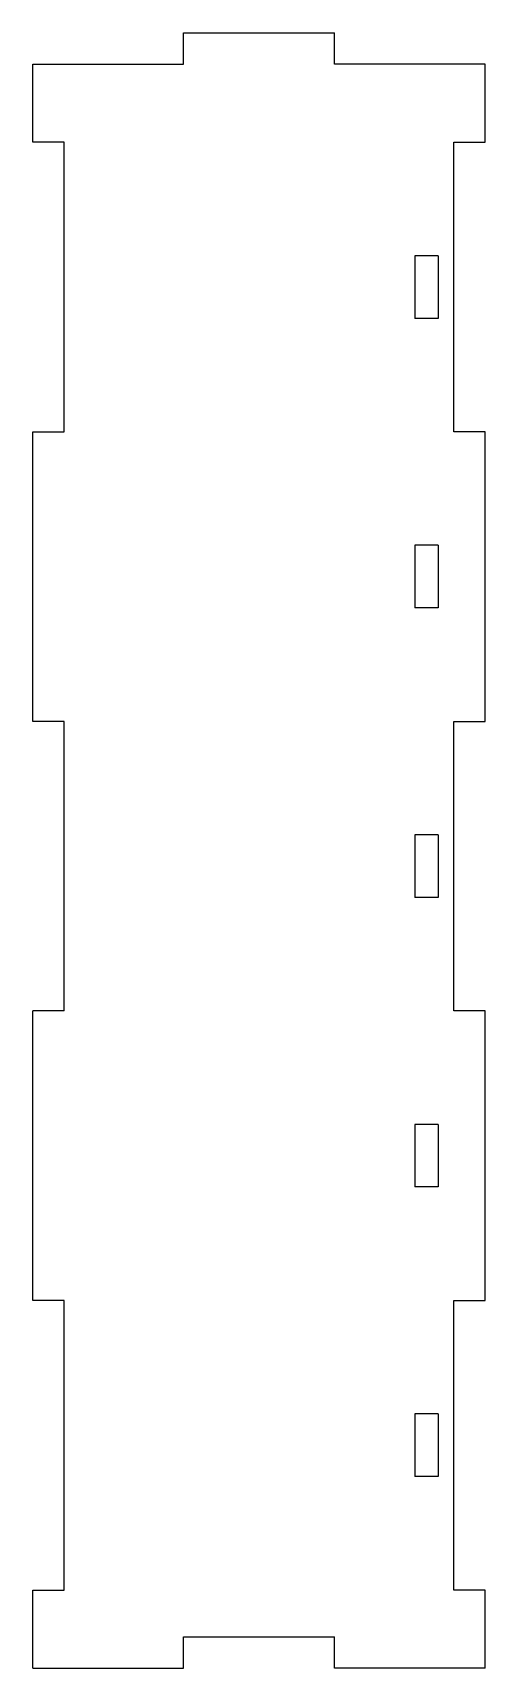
# Model space of a CAD drawing. Extents: x 203 to 260, y -194 to 15.
import ezdxf

# ---------------------------------------------------------------- set-up
doc = ezdxf.new("R2010")
doc.units = 0
doc.layers.add('VISIBLE', color=7, linetype='CONTINUOUS')

msp = doc.modelspace()

# ---------------------------------------------------------------- linework, layer by layer
at = {"layer": 'VISIBLE'}
for p, q in [((221.88, 14.99), (241.13, 14.99)), ((221.88, 10.99), (221.88, 14.99)), ((241.13, 10.99), (241.13, 14.99)), ((202.63, 10.99), (221.88, 10.99)), ((202.63, 0.99), (202.63, 10.99)), ((260.37, 10.99), (241.13, 10.99)), ((260.37, 0.99), (260.37, 10.99)), ((206.63, 0.99), (202.63, 0.99)), ((206.63, -36.01), (206.63, 0.99)), ((256.37, -36.01), (256.37, 0.99)), ((256.37, 0.99), (260.37, 0.99)), ((254.37, -13.51), (251.37, -13.51)), ((251.37, -13.51), (251.37, -21.51)), ((254.37, -13.51), (254.37, -21.51)), ((254.37, -21.51), (251.37, -21.51)), ((202.63, -36.01), (206.63, -36.01)), ((202.63, -73.01), (202.63, -36.01)), ((260.37, -36.01), (256.37, -36.01)), ((260.37, -73.01), (260.37, -36.01)), ((251.37, -50.51), (251.37, -58.51)), ((254.37, -50.51), (251.37, -50.51)), ((254.37, -50.51), (254.37, -58.51)), ((254.37, -58.51), (251.37, -58.51)), ((206.63, -73.01), (202.63, -73.01)), ((206.63, -110.01), (206.63, -73.01)), ((256.37, -110.01), (256.37, -73.01)), ((256.37, -73.01), (260.37, -73.01)), ((251.37, -87.51), (251.37, -95.51)), ((254.37, -87.51), (251.37, -87.51)), ((254.37, -87.51), (254.37, -95.51)), ((254.37, -95.51), (251.37, -95.51)), ((206.63, -110.01), (202.63, -110.01)), ((202.63, -147.01), (202.63, -110.01)), ((260.37, -110.01), (256.37, -110.01)), ((260.37, -147.01), (260.37, -110.01)), ((251.37, -124.51), (251.37, -132.51)), ((254.37, -124.51), (251.37, -124.51)), ((254.37, -124.51), (254.37, -132.51)), ((254.37, -132.51), (251.37, -132.51)), ((206.63, -147.01), (202.63, -147.01)), ((206.63, -184.01), (206.63, -147.01)), ((256.37, -184.01), (256.37, -147.01)), ((256.37, -147.01), (260.37, -147.01)), ((251.37, -161.51), (251.37, -169.51)), ((254.37, -161.51), (251.37, -161.51)), ((254.37, -161.51), (254.37, -169.51)), ((254.37, -169.51), (251.37, -169.51)), ((202.63, -184.01), (206.63, -184.01)), ((202.63, -194.01), (202.63, -184.01)), ((260.37, -184.01), (256.37, -184.01)), ((260.37, -194.01), (260.37, -184.01)), ((221.88, -194.01), (221.88, -190.01)), ((221.88, -190.01), (241.13, -190.01)), ((241.13, -194.01), (241.13, -190.01)), ((202.63, -194.01), (221.88, -194.01)), ((260.37, -194.01), (241.13, -194.01))]:
    msp.add_line(p, q, dxfattribs=at)

doc.saveas('drawing.dxf')
